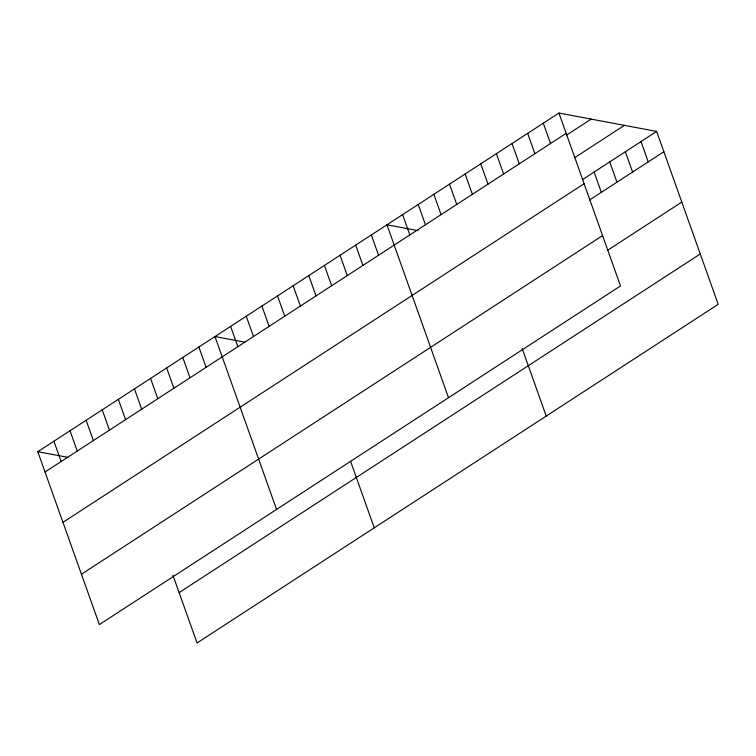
<?xml version="1.0" encoding="UTF-8"?>
<svg xmlns="http://www.w3.org/2000/svg" width="756" height="756" viewBox="0 0 756 756"><rect width="100%" height="100%" fill="white"/><g stroke="black" fill="none" stroke-linecap="round" stroke-linejoin="round"><path stroke-width="1.13" d="M558.939 113.041L620.506 285.938L99.367 624.579L37.8 451.682L558.939 113.041L656.633 131.421L718.2 304.318L197.061 642.959L172.973 575.307M45.029 471.99L566.168 133.349M566.745 134.984L591.173 119.108M574.56 157.739L624.39 125.354M582.375 179.673L656.633 131.421M62.956 522.339L584.095 183.699M589.604 199.981L663.862 151.72M81.431 574.229L602.57 235.589M607.531 250.33L681.799 202.079M179.134 592.6L700.273 253.959M418.125 230.656L386.959 224.797L448.525 397.694M245.076 342.203L214.987 336.543L276.554 509.44M37.8 451.682L67.889 457.342M641.003 141.58L648.232 161.879M625.363 151.739L632.592 172.037M609.733 161.897L616.962 182.196M594.093 172.056L601.322 192.355M543.299 123.2L550.529 143.508M527.669 133.358L534.898 153.666M512.029 143.517L519.259 163.825M496.399 153.676L503.628 173.984M480.769 163.835L487.998 184.143M465.129 173.993L472.358 194.301M522.131 348.421L546.229 416.065M449.499 184.162L456.728 204.46M433.859 194.32L441.088 214.619M418.229 204.479L425.458 224.778M402.598 214.638L409.828 234.936M371.328 234.955L378.558 255.254M355.689 245.114L362.918 265.413M340.058 255.273L347.287 275.571M324.428 265.432L331.657 285.73M308.788 275.59L316.017 295.889M293.158 285.749L300.387 306.048M350.548 461.245L374.248 527.82M277.518 295.908L284.747 316.206M261.888 306.067L269.117 326.375M246.258 316.225L253.487 336.533M230.618 326.384L237.847 346.692M198.875 347.013L206.104 367.312M182.772 357.484L190.002 377.783M166.66 367.945L173.889 388.253M150.557 378.416L157.787 398.714M134.445 388.877L141.674 409.185M118.342 399.348L125.572 419.646M102.23 409.818L109.459 430.117M86.127 420.279L93.357 440.587M70.015 430.75L77.244 451.048M53.912 441.22L61.142 461.519"/></g></svg>
